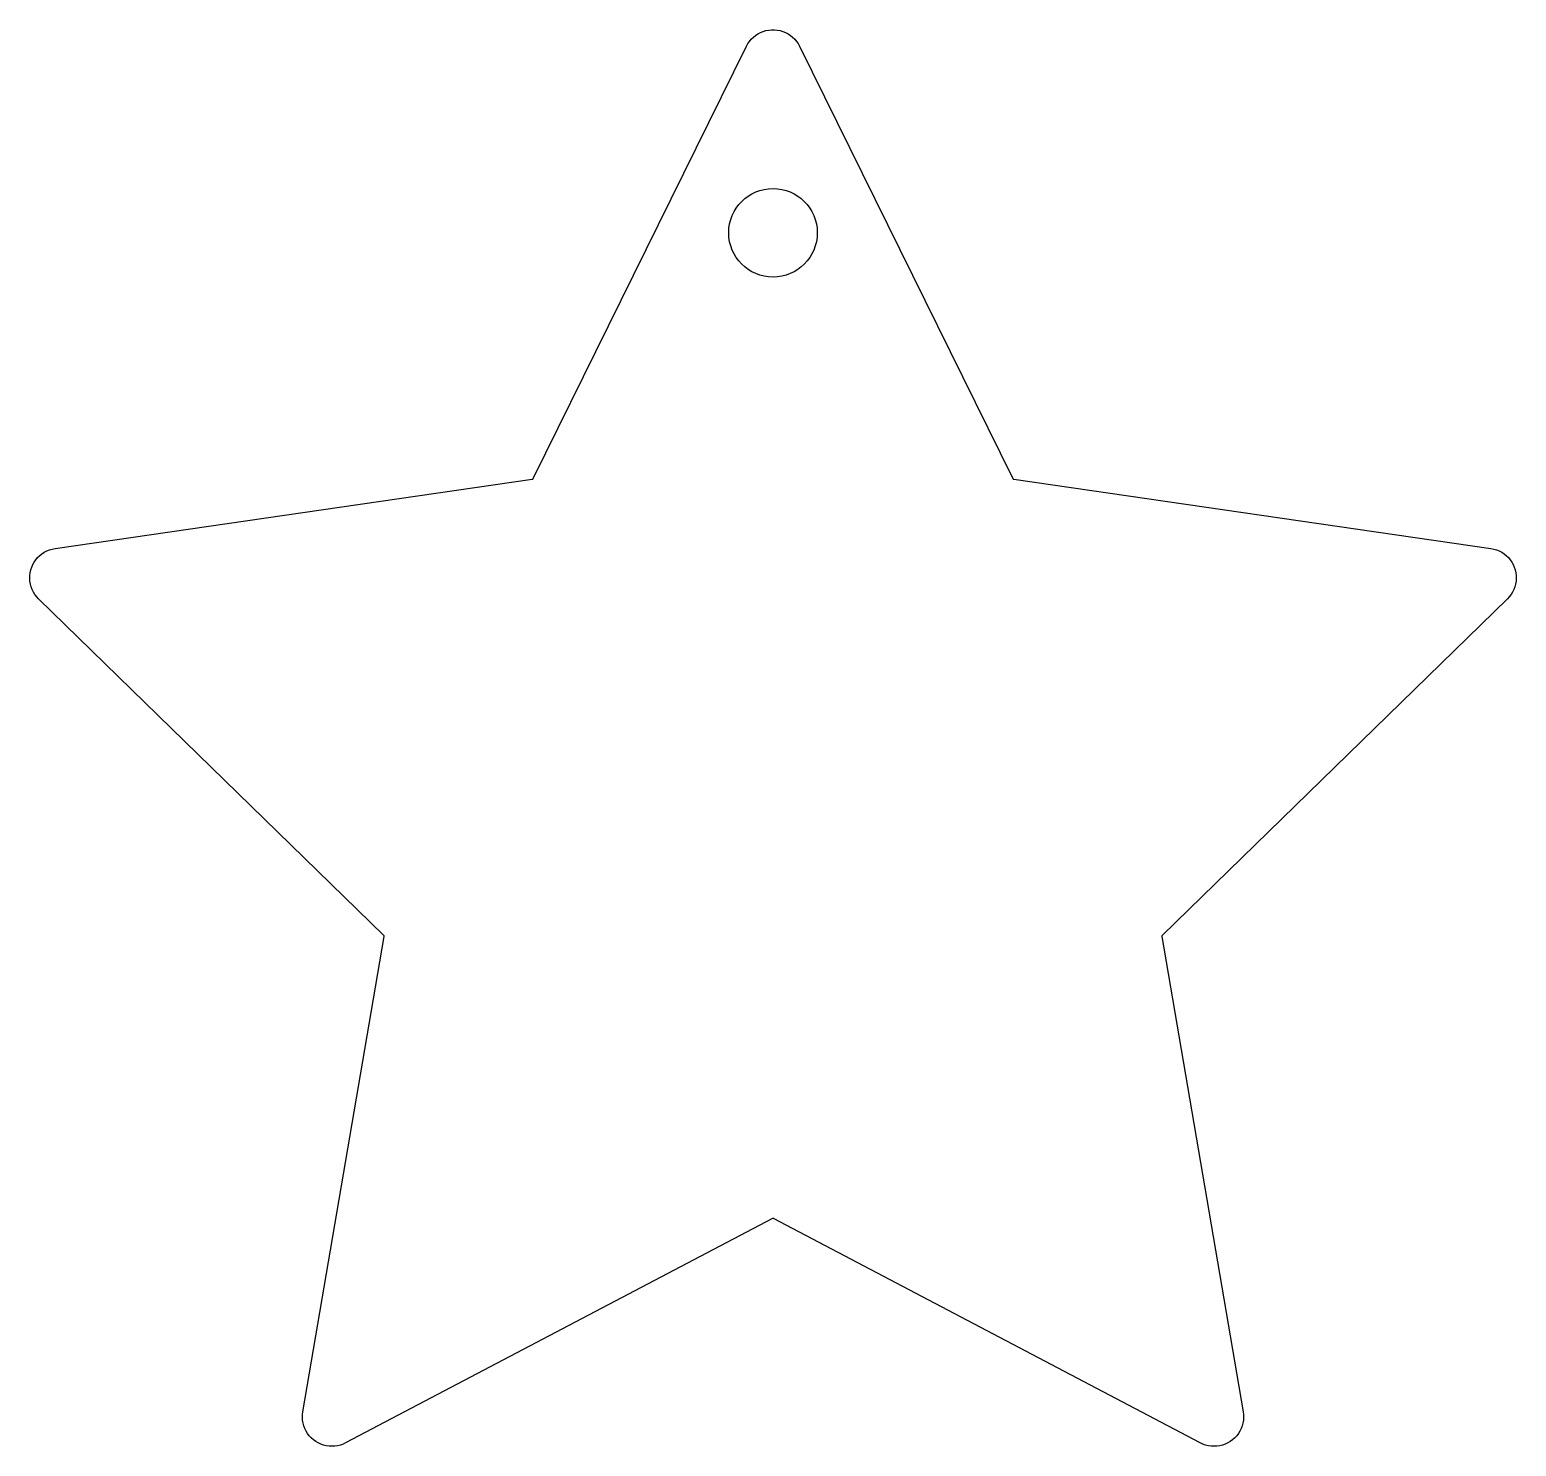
# Model space of a CAD drawing. Header units: inches. Extents: x 0 to 3.15, y 0 to 3.
import ezdxf

# ---------------------------------------------------------------- set-up
doc = ezdxf.new("R2010")
doc.units = ezdxf.units.IN

msp = doc.modelspace()

# ---------------------------------------------------------------- linework, layer by layer
at = {"layer": 'CUT'}
msp.add_lwpolyline([(0.7509, 1.0809), (0.7499, 1.0819), (0.0189, 1.7945), (0.0148, 1.799), (0.0111, 1.8038), (0.0079, 1.8089), (0.0052, 1.8143), (0.0031, 1.82), (0.0015, 1.8258), (0.0004, 1.8318), (0, 1.8378), (0.0001, 1.8439), (0.0009, 1.8499), (0.0022, 1.8558), (0.0041, 1.8616), (0.0065, 1.8671), (0.0094, 1.8724), (0.0129, 1.8774), (0.0168, 1.882), (0.0211, 1.8862), (0.0258, 1.89), (0.0309, 1.8934), (0.0362, 1.8962), (0.0418, 1.8984), (0.0477, 1.9002), (0.0536, 1.9013), (1.0639, 2.0481), (1.0653, 2.0484), (1.066, 2.0497), (1.5178, 2.9652), (1.5208, 2.9705), (1.5242, 2.9754), (1.5281, 2.9801), (1.5324, 2.9843), (1.5372, 2.9881), (1.5422, 2.9914), (1.5476, 2.9942), (1.5532, 2.9965), (1.559, 2.9983), (1.5649, 2.9994), (1.571, 3), (1.577, 3), (1.583, 2.9994), (1.589, 2.9983), (1.5948, 2.9965), (1.6004, 2.9942), (1.6058, 2.9914), (1.6108, 2.9881), (1.6155, 2.9843), (1.6199, 2.9801), (1.6238, 2.9754), (1.6272, 2.9705), (1.6301, 2.9652), (2.0819, 2.0497), (2.0827, 2.0484), (2.0841, 2.0481), (3.0944, 1.9013), (3.1003, 1.9002), (3.1061, 1.8984), (3.1117, 1.8962), (3.1171, 1.8934), (3.1222, 1.89), (3.1269, 1.8862), (3.1312, 1.882), (3.1351, 1.8774), (3.1386, 1.8724), (3.1415, 1.8671), (3.1439, 1.8616), (3.1458, 1.8558), (3.1471, 1.8499), (3.1478, 1.8439), (3.148, 1.8378), (3.1475, 1.8318), (3.1465, 1.8258), (3.1449, 1.82), (3.1428, 1.8143), (3.1401, 1.8089), (3.1369, 1.8038), (3.1332, 1.799), (3.1291, 1.7945), (2.3981, 1.0819), (2.397, 1.0809), (2.3972, 1.0794), (2.5698, 0.0732), (2.5705, 0.0672), (2.5707, 0.0611), (2.5702, 0.0551), (2.5692, 0.0491), (2.5676, 0.0433), (2.5655, 0.0376), (2.5628, 0.0322), (2.5596, 0.0271), (2.5559, 0.0222), (2.5518, 0.0178), (2.5473, 0.0138), (2.5424, 0.0102), (2.5372, 0.0072), (2.5317, 0.0046), (2.526, 0.0026), (2.5201, 0.0012), (2.5141, 0.0003), (2.5081, 0), (2.502, 0.0003), (2.496, 0.0012), (2.4901, 0.0026), (2.4844, 0.0046), (2.4789, 0.0072), (1.5753, 0.4823), (1.574, 0.4829), (1.5726, 0.4823), (0.669, 0.0072), (0.6635, 0.0046), (0.6578, 0.0026), (0.652, 0.0012), (0.646, 0.0003), (0.6399, 0), (0.6339, 0.0003), (0.6279, 0.0012), (0.622, 0.0026), (0.6163, 0.0046), (0.6108, 0.0072), (0.6056, 0.0102), (0.6007, 0.0138), (0.5962, 0.0178), (0.592, 0.0222), (0.5884, 0.0271), (0.5852, 0.0322), (0.5825, 0.0376), (0.5803, 0.0433), (0.5788, 0.0491), (0.5777, 0.0551), (0.5773, 0.0611), (0.5774, 0.0672), (0.5782, 0.0732), (0.7508, 1.0794)], close=True, dxfattribs=at)
msp.add_circle((1.574, 2.57), 0.0938, dxfattribs=at)

doc.saveas('drawing.dxf')
